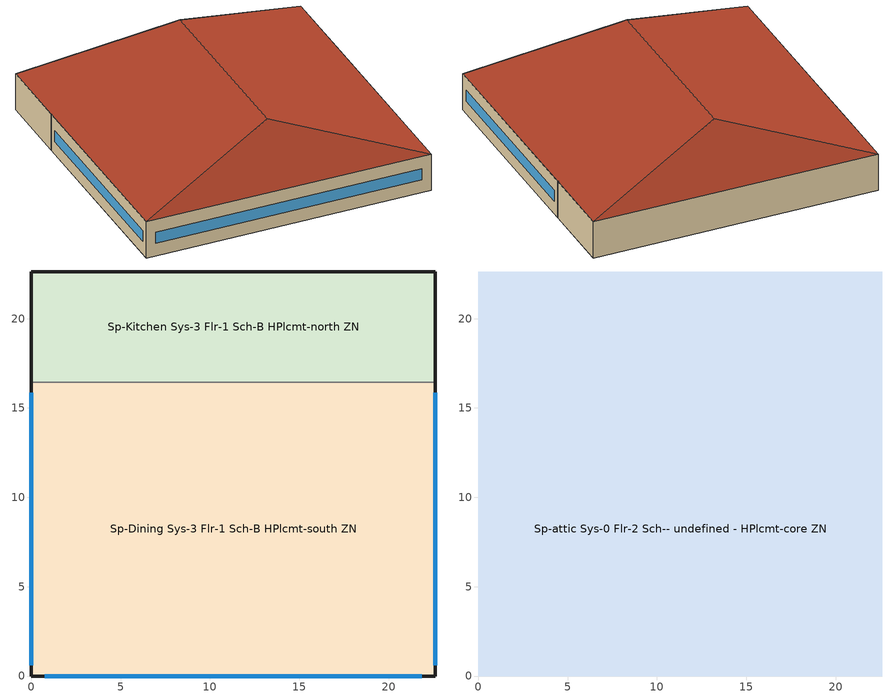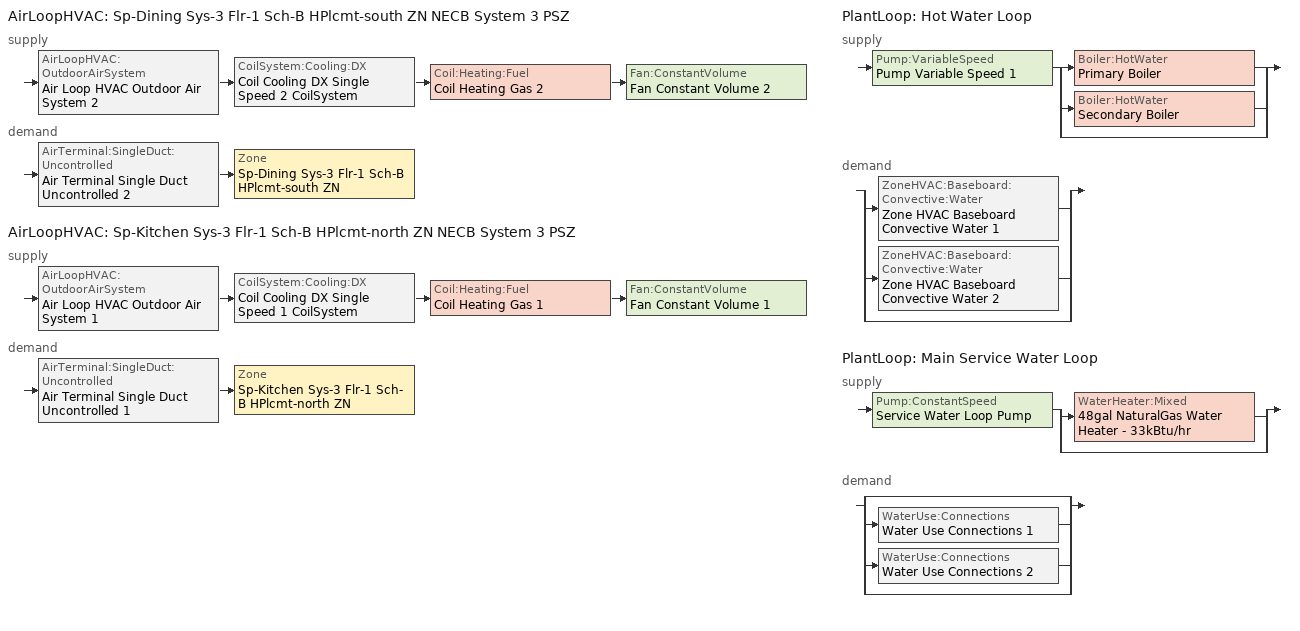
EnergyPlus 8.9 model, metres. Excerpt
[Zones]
Sp-Dining Sys-3 Flr-1 Sch-B HPlcmt-south ZN
 floor ground (BTAP-Grnd-Floor-Mass:U-0.757): 22.61,16.44 22.61,0 0,0 0,16.44 z0
 wall outside (BTAP-Ext-Wall-Mass:U-0.315): 0,16.44 0,0 22.61,0 22.61,16.44 z0:3.05
 wall to Sp-Kitchen Sys-3 Flr-1 Sch-B HPlcmt-north ZN (BTAP-Int-Wall): 22.61,16.44 0,16.44 z0:3.05
 window (BTAP-Ext-FixedWindow:U=0.240 SHGC=0.600): 22.61,0.6 22.61,15.84 / 0.75,0 21.86,0 / 0,15.84 0,0.6 z1.07:1.98
Sp-Kitchen Sys-3 Flr-1 Sch-B HPlcmt-north ZN
 floor ground (BTAP-Grnd-Floor-Mass:U-0.757): 22.61,22.61 22.61,16.44 0,16.44 0,22.61 z0
 wall outside (BTAP-Ext-Wall-Mass:U-0.315): 22.61,16.44 22.61,22.61 0,22.61 0,16.44 z0:3.05
Sp-attic Sys-0 Flr-2 Sch-- undefined - HPlcmt-core ZN
 floor to Sp-Dining Sys-3 Flr-1 Sch-B HPlcmt-south ZN (BTAP-Int-Floor): 22.61,16.44 22.61,0 0,0 0,16.44 z3.05
 floor to Sp-Kitchen Sys-3 Flr-1 Sch-B HPlcmt-north ZN (BTAP-Int-Floor): 22.61,22.61 22.61,16.44 0,16.44 0,22.61 z3.05
 roof outside (BTAP-Ext-Roof-Metal:U-0.227): 11.3,3.77,6.82 22.61,0,3.05 22.61,22.61,3.05 11.3,18.84,6.82; 11.3,18.84,6.82 22.61,22.61,3.05 0,22.61,3.05; 11.3,3.77,6.82 0,0,3.05 22.61,0,3.05; 11.3,18.84,6.82 0,22.61,3.05 0,0,3.05 11.3,3.77,6.82
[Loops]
AirLoopHVAC 'Sp-Dining Sys-3 Flr-1 Sch-B HPlcmt-south ZN NECB System 3 PSZ'
 supply: AirLoopHVAC:OutdoorAirSystem 'Air Loop HVAC Outdoor Air System 2' > CoilSystem:Cooling:DX 'Coil Cooling DX Single Speed 2 CoilSystem' > Coil:Heating:Fuel 'Coil Heating Gas 2' > Fan:ConstantVolume 'Fan Constant Volume 2'
 demand: AirTerminal:SingleDuct:Uncontrolled 'Air Terminal Single Duct Uncontrolled 2' > Zone 'Sp-Dining Sys-3 Flr-1 Sch-B HPlcmt-south ZN'
AirLoopHVAC 'Sp-Kitchen Sys-3 Flr-1 Sch-B HPlcmt-north ZN NECB System 3 PSZ'
 supply: AirLoopHVAC:OutdoorAirSystem 'Air Loop HVAC Outdoor Air System 1' > CoilSystem:Cooling:DX 'Coil Cooling DX Single Speed 1 CoilSystem' > Coil:Heating:Fuel 'Coil Heating Gas 1' > Fan:ConstantVolume 'Fan Constant Volume 1'
 demand: AirTerminal:SingleDuct:Uncontrolled 'Air Terminal Single Duct Uncontrolled 1' > Zone 'Sp-Kitchen Sys-3 Flr-1 Sch-B HPlcmt-north ZN'
PlantLoop 'Hot Water Loop'
 supply: Pump:VariableSpeed 'Pump Variable Speed 1' > split
  | Boiler:HotWater 'Primary Boiler'
  | Boiler:HotWater 'Secondary Boiler'
  | bypass
 demand: split
  | ZoneHVAC:Baseboard:Convective:Water 'Zone HVAC Baseboard Convective Water 1'
  | ZoneHVAC:Baseboard:Convective:Water 'Zone HVAC Baseboard Convective Water 2'
  | bypass
PlantLoop 'Main Service Water Loop'
 supply: Pump:ConstantSpeed 'Service Water Loop Pump' > split
  | WaterHeater:Mixed '48gal NaturalGas Water Heater - 33kBtu/hr'
  | bypass
 demand: split
  | bypass
  | WaterUse:Connections 'Water Use Connections 1'
  | WaterUse:Connections 'Water Use Connections 2'
  | bypass
[Building]
FullServiceRestaurant-CAN_BC_Vancouver.Intl.AP.718920_CWEC2016.epw created: 2018-09-18 16:54:03 +0000: North Axis {deg}=0; Terrain=City; Loads Convergence Tolerance Value=0.04; Temperature Convergence Tolerance Value {deltaC}=0.2; Solar Distribution=FullInteriorAndExterior; Maximum Number of Warmup Days=25; Minimum Number of Warmup Days=6
[Site:Location]
Vancouver Intl AP_BC_CAN: Latitude {deg}=49.195; Longitude {deg}=-123.184; Time Zone {hr}=-8; Elevation {m}=4.3
[Site:GroundTemperature:BuildingSurface]
19.527, 19.502, 19.536, 19.598, 20.002, 21.64, 22.225, 22.375, 21.449, 20.121, 19.802, 19.633
[Site:WaterMainsTemperature]
Calculation Method=Correlation; Annual Average Outdoor Air Temperature {C}=10.4083; Maximum Difference In Monthly Average Outdoor Air Temperatures {deltaC}=14.1
[SizingPeriod:DesignDay] Day of Month=21; Dry-Bulb Temperature Range Modifier Type=DefaultMultipliers; Humidity Condition Type=Wetbulb; Barometric Pressure {Pa}=101273; Rain Indicator=No; Snow Indicator=No; Daylight Saving Time Indicator=No
Name | Month | Day Type | Maximum Dry-Bulb Temperature {C} | Daily Dry-Bulb Temperature Range {deltaC} | Wetbulb or DewPoint at Maximum Dry-Bulb {C} | Wind Speed {m/s} | Wind Direction {deg} | Solar Model Indicator | ASHRAE Clear Sky Optical Depth for Beam Irradiance (taub) | ASHRAE Clear Sky Optical Depth for Diffuse Irradiance (taud) | Sky Clearness
Vancouver Intl AP Ann Clg .4% Condns DB=>MWB | 7 | SummerDesignDay | 25.1 | 7.6 | 18.5 | 3.7 | 300 | ASHRAETau | 0.359 | 2.485
Vancouver Intl AP Ann Htg 99.6% Condns DB | 12 | WinterDesignDay | -6.1 | 0 | -6.1 | 3 | 100 | ASHRAEClearSky |  |  | 0
[Material] Thermal Absorptance=0.9
Name | Roughness | Thickness {m} | Conductivity {W/m-K} | Density {kg/m3} | Specific Heat {J/kg-K} | Solar Absorptance | Visible Absorptance
1/2IN Gypsum 1 | Smooth | 0.0127 | 0.16 | 784.9 | 830 | 0.4 | 0.4
100mm Normalweight concrete floor 1 | MediumSmooth | 0.1016 | 2.31 | 2322 | 832 | 0.7 | 0.7
1IN Stucco 1 | Smooth | 0.0253 | 0.6918 | 1858 | 837 | 0.7 | 0.92
6 in. Normalweight Concrete Floor 1 | MediumRough | 0.1524 | 2.31 | 2322 | 832 | 0.7 | 0.7
8IN CONCRETE HW RefBldg 1 | Rough | 0.2032 | 1.311 | 2240 | 836.8 | 0.7 | 0.7
G01 13mm gypsum board 1 | Smooth | 0.0127 | 0.16 | 800 | 1090 | 0.7 | 0.5
Metal Roof Surface 1 | Smooth | 0.0008 | 45.28 | 7824 | 500 | 0.7 | 0.7
[Material:NoMass] Roughness=Smooth; Thermal Absorptance=0.9; Solar Absorptance=0.7
Name | Thermal Resistance {m2-K/W} | Visible Absorptance
Typical Carpet Pad | 0.21648 | 0.8
Typical Carpet Pad 2 | 1.25503 | 0.8
Typical Insulation 2 | 2.90366 | 0.7
Typical Insulation 3 | 4.40527 | 0.7
[WindowMaterial:SimpleGlazingSystem]
SimpleGlazing:U=0.240 SHGC=0.600: U-Factor {W/m2-K}=2.4; Solar Heat Gain Coefficient=0.6; Visible Transmittance=0.21
[Construction]
BTAP-Ext-FixedWindow:U=0.240 SHGC=0.600: SimpleGlazing:U=0.240 SHGC=0.600
BTAP-Ext-Roof-Metal:U-0.227: Metal Roof Surface 1, Typical Insulation 3
BTAP-Ext-Wall-Mass:U-0.315: 1IN Stucco 1, 8IN CONCRETE HW RefBldg 1, Typical Insulation 2, 1/2IN Gypsum 1
BTAP-Grnd-Floor-Mass:U-0.757: 6 in. Normalweight Concrete Floor 1, Typical Carpet Pad 2
BTAP-Int-Floor: 100mm Normalweight concrete floor 1, Typical Carpet Pad
BTAP-Int-Wall: G01 13mm gypsum board 1, G01 13mm gypsum board 1
[Zone]
Name | Part of Total Floor Area
Sp-attic Sys-0 Flr-2 Sch-- undefined - HPlcmt-core ZN | No
Sp-Dining Sys-3 Flr-1 Sch-B HPlcmt-south ZN; Sp-Kitchen Sys-3 Flr-1 Sch-B HPlcmt-north ZN | Yes
[ZoneInfiltration:DesignFlowRate] Schedule=Always On Discrete; Design Flow Rate Calculation Method=Flow/ExteriorArea; Flow per Exterior Surface Area {m3/s-m2}=0.00025; Constant Term Coefficient=0; Temperature Term Coefficient=0; Velocity Term Coefficient=0.224; Velocity Squared Term Coefficient=0
Name | Zone or ZoneList
attic Infiltration | Sp-attic Sys-0 Flr-2 Sch-- undefined - HPlcmt-core ZN
Dining Infiltration | Sp-Dining Sys-3 Flr-1 Sch-B HPlcmt-south ZN
Kitchen Infiltration | Sp-Kitchen Sys-3 Flr-1 Sch-B HPlcmt-north ZN
[ZoneControl:Thermostat] Control Object Type 1=ThermostatSetpoint:DualSetpoint
Name | Zone or ZoneList | Control Type Schedule | Control Name 1
Sp-Dining Sys-3 Flr-1 Sch-B HPlcmt-south ZN Thermostat | Sp-Dining Sys-3 Flr-1 Sch-B HPlcmt-south ZN | Sp-Dining Sys-3 Flr-1 Sch-B HPlcmt-south ZN Thermostat Schedule | Space Function Dining area - family dining Thermostat 2
Sp-Kitchen Sys-3 Flr-1 Sch-B HPlcmt-north ZN Thermostat | Sp-Kitchen Sys-3 Flr-1 Sch-B HPlcmt-north ZN | Sp-Kitchen Sys-3 Flr-1 Sch-B HPlcmt-north ZN Thermostat Schedule | Space Function Food preparation area Thermostat 2
[ThermostatSetpoint:DualSetpoint] Heating Setpoint Temperature Schedule=NECB-B-Thermostat Setpoint-Heating; Cooling Setpoint Temperature Schedule=NECB-B-Thermostat Setpoint-Cooling
Space Function Dining area - family dining Thermostat 2; Space Function Food preparation area Thermostat 2
[AirTerminal:SingleDuct:Uncontrolled] Availability Schedule=Always On Discrete; Maximum Air Flow Rate {m3/s}=AutoSize
Air Terminal Single Duct Uncontrolled 2; Air Terminal Single Duct Uncontrolled 1
[ZoneHVAC:Baseboard:Convective:Water] Availability Schedule=Always On Discrete; Heating Design Capacity Method=HeatingDesignCapacity; Heating Design Capacity {W}=Autosize; Heating Design Capacity Per Floor Area {W/m2}=0; Fraction of Autosized Heating Design Capacity=0.8; U-Factor Times Area Value {W/K}=Autosize; Maximum Water Flow Rate {m3/s}=Autosize; Convergence Tolerance=0.001
Zone HVAC Baseboard Convective Water 2; Zone HVAC Baseboard Convective Water 1
[Zone equipment]
Sp-Dining Sys-3 Flr-1 Sch-B HPlcmt-south ZN: Air Terminal Single Duct Uncontrolled 2, Zone HVAC Baseboard Convective Water 2
Sp-Kitchen Sys-3 Flr-1 Sch-B HPlcmt-north ZN: Air Terminal Single Duct Uncontrolled 1, Zone HVAC Baseboard Convective Water 1
[Sizing:Zone] Zone Cooling Design Supply Air Temperature Input Method=SupplyAirTemperature; Zone Cooling Design Supply Air Temperature {C}=13; Zone Cooling Design Supply Air Temperature Difference {deltaC}=11.11; Zone Heating Design Supply Air Temperature Input Method=SupplyAirTemperature; Zone Heating Design Supply Air Temperature {C}=43; Zone Heating Design Supply Air Temperature Difference {deltaC}=11.11; Zone Cooling Design Supply Air Humidity Ratio {kgWater/kgDryAir}=0.0085; Zone Heating Design Supply Air Humidity Ratio {kgWater/kgDryAir}=0.008; Zone Heating Sizing Factor=1.3; Zone Cooling Sizing Factor=1.1; Cooling Design Air Flow Method=DesignDay; Cooling Design Air Flow Rate {m3/s}=0; Cooling Minimum Air Flow per Zone Floor Area {m3/s-m2}=0.000762; Cooling Minimum Air Flow {m3/s}=0; Cooling Minimum Air Flow Fraction=0; Heating Design Air Flow Method=DesignDay; Heating Design Air Flow Rate {m3/s}=0; Heating Maximum Air Flow per Zone Floor Area {m3/s-m2}=0.002032; Heating Maximum Air Flow {m3/s}=0.141576; Heating Maximum Air Flow Fraction=0.3; Account for Dedicated Outdoor Air System=No
Name | Design Specification Outdoor Air Object | Design Specification Zone Air Distribution Object
Sp-Dining Sys-3 Flr-1 Sch-B HPlcmt-south ZN | Space Function Dining area - family dining Ventilation | Sp-Dining Sys-3 Flr-1 Sch-B HPlcmt-south ZN Design Spec Zone Air Dist
Sp-Kitchen Sys-3 Flr-1 Sch-B HPlcmt-north ZN | Space Function Food preparation area Ventilation | Sp-Kitchen Sys-3 Flr-1 Sch-B HPlcmt-north ZN Design Spec Zone Air Dist
[DesignSpecification:ZoneAirDistribution] Zone Air Distribution Effectiveness in Cooling Mode=1; Zone Air Distribution Effectiveness in Heating Mode=1
Sp-Dining Sys-3 Flr-1 Sch-B HPlcmt-south ZN Design Spec Zone Air Dist; Sp-Kitchen Sys-3 Flr-1 Sch-B HPlcmt-north ZN Design Spec Zone Air Dist
[Controller:MechanicalVentilation] Availability Schedule=Always On Discrete; Demand Controlled Ventilation=No; System Outdoor Air Method=ZoneSum
Name | Zone Name 1 | Design Specification Outdoor Air Object Name 1 | Design Specification Zone Air Distribution Object Name 1
Controller Mechanical Ventilation 2 | Sp-Dining Sys-3 Flr-1 Sch-B HPlcmt-south ZN | Space Function Dining area - family dining Ventilation | Sp-Dining Sys-3 Flr-1 Sch-B HPlcmt-south ZN Design Spec Zone Air Dist
Controller Mechanical Ventilation 1 | Sp-Kitchen Sys-3 Flr-1 Sch-B HPlcmt-north ZN | Space Function Food preparation area Ventilation | Sp-Kitchen Sys-3 Flr-1 Sch-B HPlcmt-north ZN Design Spec Zone Air Dist
[DesignSpecification:OutdoorAir] Outdoor Air Method=Sum; Outdoor Air Flow per Person {m3/s-person}=0; Outdoor Air Flow per Zone {m3/s}=0; Outdoor Air Flow Air Changes per Hour {1/hr}=0
Name | Outdoor Air Flow per Zone Floor Area {m3/s-m2}
Space Function Dining area - family dining Ventilation | 0.0035814
Space Function Food preparation area Ventilation | 0.0013716
[AirLoopHVAC] Design Supply Air Flow Rate {m3/s}=AutoSize
Sp-Dining Sys-3 Flr-1 Sch-B HPlcmt-south ZN NECB System 3 PSZ; Sp-Kitchen Sys-3 Flr-1 Sch-B HPlcmt-north ZN NECB System 3 PSZ
[Sizing:System] Type of Load to Size On=Sensible; Design Outdoor Air Flow Rate {m3/s}=Autosize; Central Heating Maximum System Air Flow Ratio=1; Preheat Design Temperature {C}=7; Preheat Design Humidity Ratio {kgWater/kgDryAir}=0.008; Precool Design Temperature {C}=13; Precool Design Humidity Ratio {kgWater/kgDryAir}=0.008; Central Cooling Design Supply Air Temperature {C}=13; Central Heating Design Supply Air Temperature {C}=43; Type of Zone Sum to Use=NonCoincident; 100% Outdoor Air in Cooling=No; 100% Outdoor Air in Heating=No; Central Cooling Design Supply Air Humidity Ratio {kgWater/kgDryAir}=0.0085; Central Heating Design Supply Air Humidity Ratio {kgWater/kgDryAir}=0.008; Cooling Supply Air Flow Rate Method=DesignDay; Cooling Supply Air Flow Rate {m3/s}=0; Cooling Supply Air Flow Rate Per Floor Area {m3/s-m2}=0.00996765; Cooling Fraction of Autosized Cooling Supply Air Flow Rate=1; Cooling Supply Air Flow Rate Per Unit Cooling Capacity {m3/s-W}=3.94755e-05; Heating Supply Air Flow Rate Method=DesignDay; Heating Supply Air Flow Rate {m3/s}=0; Heating Supply Air Flow Rate Per Floor Area {m3/s-m2}=0.00996765; Heating Fraction of Autosized Heating Supply Air Flow Rate=1; Heating Fraction of Autosized Cooling Supply Air Flow Rate=1; Heating Supply Air Flow Rate Per Unit Heating Capacity {m3/s-W}=3.15882e-05; System Outdoor Air Method=ZoneSum; Zone Maximum Outdoor Air Fraction=1; Cooling Design Capacity Method=CoolingDesignCapacity; Cooling Design Capacity {W}=Autosize; Cooling Design Capacity Per Floor Area {W/m2}=234.7; Fraction of Autosized Cooling Design Capacity=1; Heating Design Capacity Method=HeatingDesignCapacity; Heating Design Capacity {W}=Autosize; Heating Design Capacity Per Floor Area {W/m2}=157; Fraction of Autosized Heating Design Capacity=1; Central Cooling Capacity Control Method=OnOff
Sp-Dining Sys-3 Flr-1 Sch-B HPlcmt-south ZN NECB System 3 PSZ; Sp-Kitchen Sys-3 Flr-1 Sch-B HPlcmt-north ZN NECB System 3 PSZ
[AvailabilityManager:Scheduled] Schedule=Always On Discrete
Sp-Dining Sys-3 Flr-1 Sch-B HPlcmt-south ZN NECB System 3 PSZ Availability Manager; Air Loop HVAC Outdoor Air System 2 Availability Manager; Sp-Kitchen Sys-3 Flr-1 Sch-B HPlcmt-north ZN NECB System 3 PSZ Availability Manager; Air Loop HVAC Outdoor Air System 1 Availability Manager
[Controller:OutdoorAir] Minimum Outdoor Air Flow Rate {m3/s}=Autosize; Maximum Outdoor Air Flow Rate {m3/s}=Autosize; Economizer Control Type=NoEconomizer; Economizer Control Action Type=ModulateFlow; Economizer Maximum Limit Dry-Bulb Temperature {C}=28; Economizer Maximum Limit Enthalpy {J/kg}=64000; Economizer Minimum Limit Dry-Bulb Temperature {C}=-100; Lockout Type=NoLockout; Minimum Limit Type=FixedMinimum; High Humidity Control=No; Control High Indoor Humidity Based on Outdoor Humidity Ratio=Yes; Heat Recovery Bypass Control Type=BypassWhenWithinEconomizerLimits
Name | Mechanical Ventilation Controller
Controller Outdoor Air 2 | Controller Mechanical Ventilation 2
Controller Outdoor Air 1 | Controller Mechanical Ventilation 1
[SetpointManager:MixedAir] Control Variable=Temperature
Node 38 OS Default SPM; Node 37 OS Default SPM; Node 36 OS Default SPM; Node 26 OS Default SPM; Node 25 OS Default SPM; Node 24 OS Default SPM
[CoilSystem:Cooling:DX] Availability Schedule=Always On Discrete
Name | Cooling Coil
Coil Cooling DX Single Speed 2 CoilSystem | Coil Cooling DX Single Speed 2
Coil Cooling DX Single Speed 1 CoilSystem | Coil Cooling DX Single Speed 1
[Coil:Cooling:DX:SingleSpeed] Availability Schedule=Always On Discrete; Gross Rated Total Cooling Capacity {W}=Autosize; Gross Rated Sensible Heat Ratio=Autosize; Gross Rated Cooling COP {W/W}=3; Rated Air Flow Rate {m3/s}=Autosize; Rated Evaporator Fan Power Per Volume Flow Rate {W/(m3/s)}=773.3; Condenser Type=AirCooled; Evaporative Condenser Effectiveness=0; Evaporative Condenser Air Flow Rate {m3/s}=Autosize; Evaporative Condenser Pump Rated Power Consumption {W}=Autosize; Crankcase Heater Capacity {W}=0; Maximum Outdoor Dry-Bulb Temperature for Crankcase Heater Operation {C}=0; Basin Heater Capacity {W/K}=0; Basin Heater Setpoint Temperature {C}=10
Name | Total Cooling Capacity Function of Temperature Curve | Total Cooling Capacity Function of Flow Fraction Curve | Energy Input Ratio Function of Temperature Curve | Energy Input Ratio Function of Flow Fraction Curve | Part Load Fraction Correlation Curve
Coil Cooling DX Single Speed 2 | Curve Biquadratic 3 | Curve Quadratic 4 | Curve Biquadratic 4 | Curve Quadratic 5 | Curve Quadratic 6
Coil Cooling DX Single Speed 1 | Curve Biquadratic 1 | Curve Quadratic 1 | Curve Biquadratic 2 | Curve Quadratic 2 | Curve Quadratic 3
[Coil:Heating:Fuel] Availability Schedule=Always On Discrete; Fuel Type=NaturalGas; Burner Efficiency=0.8; Nominal Capacity {W}=AutoSize; Parasitic Electric Load {W}=0; Parasitic Fuel Load {W}=0
Coil Heating Gas 2; Coil Heating Gas 1
[Fan:ConstantVolume] Availability Schedule=Always On Discrete; Fan Total Efficiency=0.7; Pressure Rise {Pa}=250; Maximum Flow Rate {m3/s}=AutoSize; Motor Efficiency=0.9; Motor In Airstream Fraction=1
Fan Constant Volume 2; Fan Constant Volume 1
[SetpointManager:SingleZone:Reheat] Control Variable=Temperature; Minimum Supply Air Temperature {C}=13; Maximum Supply Air Temperature {C}=43
Name | Control Zone
Setpoint Manager Single Zone Reheat 2 | Sp-Dining Sys-3 Flr-1 Sch-B HPlcmt-south ZN
Setpoint Manager Single Zone Reheat 1 | Sp-Kitchen Sys-3 Flr-1 Sch-B HPlcmt-north ZN
[PlantLoop] Fluid Type=Water; Maximum Loop Flow Rate {m3/s}=Autosize; Minimum Loop Flow Rate {m3/s}=0; Plant Loop Volume {m3}=Autocalculate; Load Distribution Scheme=Optimal; Plant Loop Demand Calculation Scheme=SingleSetpoint
Name | Plant Equipment Operation Scheme | Maximum Loop Temperature {C} | Minimum Loop Temperature {C}
Hot Water Loop | Hot Water Loop Operation Schemes | 100 | 0
Main Service Water Loop | Main Service Water Loop Operation Schemes | 60 | 10
[Sizing:Plant] Loop Type=Heating; Sizing Option=NonCoincident; Zone Timesteps in Averaging Window=1; Coincident Sizing Factor Mode=None
Name | Design Loop Exit Temperature {C} | Loop Design Temperature Difference {deltaC}
Hot Water Loop | 82 | 16
Main Service Water Loop | 60 | 5
[Pump:VariableSpeed]
Pump Variable Speed 1: Design Maximum Flow Rate {m3/s}=Autosize; Design Pump Head {Pa}=179352; Design Power Consumption {W}=Autosize; Motor Efficiency=0.9; Fraction of Motor Inefficiencies to Fluid Stream=0; Coefficient 1 of the Part Load Performance Curve=0; Coefficient 2 of the Part Load Performance Curve=1; Coefficient 3 of the Part Load Performance Curve=0; Coefficient 4 of the Part Load Performance Curve=0; Design Minimum Flow Rate {m3/s}=0; Pump Control Type=Intermittent; Skin Loss Radiative Fraction=0.5; Design Power Sizing Method=PowerPerFlowPerPressure; Design Electric Power per Unit Flow Rate {W/(m3/s)}=348701.1; Design Shaft Power per Unit Flow Rate per Unit Head=1.28205; Design Minimum Flow Rate Fraction=0
[Boiler:HotWater] Fuel Type=NaturalGas; Nominal Capacity {W}=Autosize; Nominal Thermal Efficiency=0.8; Design Water Outlet Temperature {C}=82; Design Water Flow Rate {m3/s}=Autosize; Minimum Part Load Ratio=0; Maximum Part Load Ratio=1; Optimum Part Load Ratio=1; Water Outlet Upper Temperature Limit {C}=99; Boiler Flow Mode=ConstantFlow; Parasitic Electric Load {W}=0; Sizing Factor=1
Primary Boiler; Secondary Boiler
[SetpointManager:OutdoorAirReset]
Setpoint Manager Outdoor Air Reset 1: Control Variable=Temperature; Setpoint at Outdoor Low Temperature {C}=82; Outdoor Low Temperature {C}=-16; Setpoint at Outdoor High Temperature {C}=60; Outdoor High Temperature {C}=0
[PlantEquipmentOperationSchemes] Control Scheme Object Type 1=PlantEquipmentOperation:HeatingLoad; Control Scheme Schedule Name 1=Always On Discrete
Name | Control Scheme Name 1
Hot Water Loop Operation Schemes | Hot Water Loop Heating Operation Scheme
Main Service Water Loop Operation Schemes | Main Service Water Loop Heating Operation Scheme
[PlantEquipmentOperation:HeatingLoad] Load Range Lower Limit 1 {W}=0; Load Range Upper Limit 1 {W}=1000000000
Name | Range Equipment List Name 1
Hot Water Loop Heating Operation Scheme | Hot Water Loop Heating Equipment List
Main Service Water Loop Heating Operation Scheme | Main Service Water Loop Heating Equipment List
[PlantEquipmentList]
Hot Water Loop Heating Equipment List: Boiler:HotWater, Primary Boiler, Boiler:HotWater, Secondary Boiler
Main Service Water Loop Heating Equipment List: WaterHeater:Mixed, 48gal NaturalGas Water Heater - 33kBtu/hr
[Pump:ConstantSpeed]
Service Water Loop Pump: Design Flow Rate {m3/s}=Autosize; Design Pump Head {Pa}=226.454; Design Power Consumption {W}=Autosize; Motor Efficiency=0.9; Fraction of Motor Inefficiencies to Fluid Stream=0; Pump Control Type=Intermittent; Design Power Sizing Method=PowerPerFlowPerPressure; Design Electric Power per Unit Flow Rate {W/(m3/s)}=348701.1; Design Shaft Power per Unit Flow Rate per Unit Head=1.28205
[WaterHeater:Mixed]
48gal NaturalGas Water Heater - 33kBtu/hr: Tank Volume {m3}=0.18232; Setpoint Temperature Schedule=Service Water Loop Temp - 140F; Deadband Temperature Difference {deltaC}=2; Maximum Temperature Limit {C}=82.2222; Heater Control Type=Cycle; Heater Maximum Capacity {W}=9526.21; Heater Ignition Minimum Flow Rate {m3/s}=0; Heater Ignition Delay {s}=0; Heater Fuel Type=NaturalGas; Heater Thermal Efficiency=0.8; Off Cycle Parasitic Fuel Consumption Rate {W}=20; Off Cycle Parasitic Fuel Type=NaturalGas; Off Cycle Parasitic Heat Fraction to Tank=0.8; On Cycle Parasitic Fuel Consumption Rate {W}=0; On Cycle Parasitic Fuel Type=NaturalGas; On Cycle Parasitic Heat Fraction to Tank=0; Ambient Temperature Indicator=Schedule; Ambient Temperature Schedule=Water Heater Ambient Temp Schedule - 70F; Off Cycle Loss Coefficient to Ambient Temperature {W/K}=6; Off Cycle Loss Fraction to Zone=1; On Cycle Loss Coefficient to Ambient Temperature {W/K}=6; On Cycle Loss Fraction to Zone=1; Use Side Effectiveness=1; Source Side Effectiveness=1; Use Side Design Flow Rate {m3/s}=Autosize; Source Side Design Flow Rate {m3/s}=Autosize; Indirect Water Heating Recovery Time {hr}=1.5; Source Side Flow Control Mode=IndirectHeatPrimarySetpoint
[SetpointManager:Scheduled]
Service hot water setpoint manager: Control Variable=Temperature; Schedule=Service Water Loop Temp - 140F
[WaterUse:Connections]
Name | Water Use Equipment Name 1
Water Use Connections 1 | Dining Service Water Use 0.38gal/min
Water Use Connections 2 | Kitchen Service Water Use 0.07gal/min
[WaterUse:Equipment] Flow Rate Fraction Schedule=NECB-B-Service Water Heating
Name | Peak Flow Rate {m3/s} | Target Temperature Schedule | Zone | Sensible Fraction Schedule | Latent Fraction Schedule
Dining Service Water Use 0.38gal/min | 2.36933e-05 | Schedule Ruleset 5 | Sp-Dining Sys-3 Flr-1 Sch-B HPlcmt-south ZN | Schedule Ruleset 3 | Schedule Ruleset 4
Kitchen Service Water Use 0.07gal/min | 4.44248e-06 | Schedule Ruleset 8 | Sp-Kitchen Sys-3 Flr-1 Sch-B HPlcmt-north ZN | Schedule Ruleset 6 | Schedule Ruleset 7
[Schedule:Compact]
Sp-Dining Sys-3 Flr-1 Sch-B HPlcmt-south ZN Thermostat Schedule; Sp-Kitchen Sys-3 Flr-1 Sch-B HPlcmt-north ZN Thermostat Schedule: Through: 12/31, For: AllDays, Until: 24:00, 4
[Schedule:Day:Interval]
NECB-B-Thermostat Setpoint-Heating Sun|Hol Day: No, 01:00, 18, 02:00, 22, 09:00, 18, 10:00, 20, 23:00, 22, 24:00, 18
NECB-B-Thermostat Setpoint-Heating Default|Wkdy Day; NECB-B-Thermostat Setpoint-Heating Sat Day; NECB-B-Thermostat Setpoint-Heating Default: No, 02:00, 22, 08:00, 18, 09:00, 20, 24:00, 22
NECB-B-Thermostat Setpoint-Cooling Sun|Hol Day: No, 09:00, 35, 23:00, 24, 24:00, 35
NECB-B-Thermostat Setpoint-Cooling Default|Wkdy Day; NECB-B-Thermostat Setpoint-Cooling Sat Day; NECB-B-Thermostat Setpoint-Cooling Default: No, 01:00, 24, 08:00, 35, 24:00, 24
NECB-B-Service Water Heating Default; NECB-B-Service Water Heating Default|Wkdy Day: No, 01:00, 0.6, 02:00, 0.5, 09:00, 0.05, 11:00, 0.7, 12:00, 0.4, 13:00, 0.5, 15:00, 0.6, 16:00, 0.4, 18:00, 0.3, 19:00, 0.4, 20:00, 0.5, 22:00, 0.8, 24:00, 0.9
NECB-B-Service Water Heating Sat Day: No, 01:00, 0.7, 02:00, 0.6, 09:00, 0.05, 11:00, 0.7, 12:00, 0.4, 13:00, 0.5, 15:00, 0.6, 16:00, 0.4, 18:00, 0.3, 19:00, 0.4, 20:00, 0.5, 22:00, 0.8, 24:00, 0.9
NECB-B-Service Water Heating Sun|Hol Day: No, 01:00, 0.5, 02:00, 0.6, 09:00, 0.05, 11:00, 0.7, 12:00, 0.4, 13:00, 0.5, 15:00, 0.6, 16:00, 0.4, 18:00, 0.3, 19:00, 0.4, 20:00, 0.5, 22:00, 0.8, 24:00, 0.5
Schedule Day 10; Schedule Day 7; Service Water Loop Temp - 140F Default: No, 24:00, 60
Schedule Day 5; Schedule Day 8: No, 24:00, 0.2
Schedule Day 6; Schedule Day 9: No, 24:00, 0.05
Water Heater Ambient Temp Schedule - 70F Default: No, 24:00, 21.1111
[Schedule:Week:Daily]
NECB-B-Thermostat Setpoint-Heating Week Rule - Jan1-Dec31: NECB-B-Thermostat Setpoint-Heating Sun|Hol Day, NECB-B-Thermostat Setpoint-Heating Default|Wkdy Day, NECB-B-Thermostat Setpoint-Heating Default|Wkdy Day, NECB-B-Thermostat Setpoint-Heating Default|Wkdy Day, NECB-B-Thermostat Setpoint-Heating Default|Wkdy Day, NECB-B-Thermostat Setpoint-Heating Default|Wkdy Day, NECB-B-Thermostat Setpoint-Heating Sat Day, NECB-B-Thermostat Setpoint-Heating Default, NECB-B-Thermostat Setpoint-Heating Default, NECB-B-Thermostat Setpoint-Heating Default, NECB-B-Thermostat Setpoint-Heating Default, NECB-B-Thermostat Setpoint-Heating Default
NECB-B-Thermostat Setpoint-Cooling Week Rule - Jan1-Dec31: NECB-B-Thermostat Setpoint-Cooling Sun|Hol Day, NECB-B-Thermostat Setpoint-Cooling Default|Wkdy Day, NECB-B-Thermostat Setpoint-Cooling Default|Wkdy Day, NECB-B-Thermostat Setpoint-Cooling Default|Wkdy Day, NECB-B-Thermostat Setpoint-Cooling Default|Wkdy Day, NECB-B-Thermostat Setpoint-Cooling Default|Wkdy Day, NECB-B-Thermostat Setpoint-Cooling Sat Day, NECB-B-Thermostat Setpoint-Cooling Default, NECB-B-Thermostat Setpoint-Cooling Default, NECB-B-Thermostat Setpoint-Cooling Default, NECB-B-Thermostat Setpoint-Cooling Default, NECB-B-Thermostat Setpoint-Cooling Default
NECB-B-Service Water Heating Week Rule - Jan1-Dec31: NECB-B-Service Water Heating Sun|Hol Day, NECB-B-Service Water Heating Default|Wkdy Day, NECB-B-Service Water Heating Default|Wkdy Day, NECB-B-Service Water Heating Default|Wkdy Day, NECB-B-Service Water Heating Default|Wkdy Day, NECB-B-Service Water Heating Default|Wkdy Day, NECB-B-Service Water Heating Sat Day, NECB-B-Service Water Heating Default, NECB-B-Service Water Heating Default, NECB-B-Service Water Heating Default, NECB-B-Service Water Heating Default, NECB-B-Service Water Heating Default
Schedule Ruleset 3 Week Rule - Jan1-Dec31: Schedule Day 5, Schedule Day 5, Schedule Day 5, Schedule Day 5, Schedule Day 5, Schedule Day 5, Schedule Day 5, Schedule Day 5, Schedule Day 5, Schedule Day 5, Schedule Day 5, Schedule Day 5
Schedule Ruleset 4 Week Rule - Jan1-Dec31: Schedule Day 6, Schedule Day 6, Schedule Day 6, Schedule Day 6, Schedule Day 6, Schedule Day 6, Schedule Day 6, Schedule Day 6, Schedule Day 6, Schedule Day 6, Schedule Day 6, Schedule Day 6
Schedule Ruleset 5 Week Rule - Jan1-Dec31: Schedule Day 7, Schedule Day 7, Schedule Day 7, Schedule Day 7, Schedule Day 7, Schedule Day 7, Schedule Day 7, Schedule Day 7, Schedule Day 7, Schedule Day 7, Schedule Day 7, Schedule Day 7
Schedule Ruleset 6 Week Rule - Jan1-Dec31: Schedule Day 8, Schedule Day 8, Schedule Day 8, Schedule Day 8, Schedule Day 8, Schedule Day 8, Schedule Day 8, Schedule Day 8, Schedule Day 8, Schedule Day 8, Schedule Day 8, Schedule Day 8
Schedule Ruleset 7 Week Rule - Jan1-Dec31: Schedule Day 9, Schedule Day 9, Schedule Day 9, Schedule Day 9, Schedule Day 9, Schedule Day 9, Schedule Day 9, Schedule Day 9, Schedule Day 9, Schedule Day 9, Schedule Day 9, Schedule Day 9
Schedule Ruleset 8 Week Rule - Jan1-Dec31: Schedule Day 10, Schedule Day 10, Schedule Day 10, Schedule Day 10, Schedule Day 10, Schedule Day 10, Schedule Day 10, Schedule Day 10, Schedule Day 10, Schedule Day 10, Schedule Day 10, Schedule Day 10
Service Water Loop Temp - 140F Week Rule - Jan1-Dec31: Service Water Loop Temp - 140F Default, Service Water Loop Temp - 140F Default, Service Water Loop Temp - 140F Default, Service Water Loop Temp - 140F Default, Service Water Loop Temp - 140F Default, Service Water Loop Temp - 140F Default, Service Water Loop Temp - 140F Default, Service Water Loop Temp - 140F Default, Service Water Loop Temp - 140F Default, Service Water Loop Temp - 140F Default, Service Water Loop Temp - 140F Default, Service Water Loop Temp - 140F Default
Water Heater Ambient Temp Schedule - 70F Week Rule - Jan1-Dec31: Water Heater Ambient Temp Schedule - 70F Default, Water Heater Ambient Temp Schedule - 70F Default, Water Heater Ambient Temp Schedule - 70F Default, Water Heater Ambient Temp Schedule - 70F Default, Water Heater Ambient Temp Schedule - 70F Default, Water Heater Ambient Temp Schedule - 70F Default, Water Heater Ambient Temp Schedule - 70F Default, Water Heater Ambient Temp Schedule - 70F Default, Water Heater Ambient Temp Schedule - 70F Default, Water Heater Ambient Temp Schedule - 70F Default, Water Heater Ambient Temp Schedule - 70F Default, Water Heater Ambient Temp Schedule - 70F Default
[Schedule:Year]
NECB-B-Thermostat Setpoint-Heating: NECB-B-Thermostat Setpoint-Heating Week Rule - Jan1-Dec31, 1, 1, 12, 31
NECB-B-Thermostat Setpoint-Cooling: NECB-B-Thermostat Setpoint-Cooling Week Rule - Jan1-Dec31, 1, 1, 12, 31
NECB-B-Service Water Heating: NECB-B-Service Water Heating Week Rule - Jan1-Dec31, 1, 1, 12, 31
Schedule Ruleset 3: Schedule Ruleset 3 Week Rule - Jan1-Dec31, 1, 1, 12, 31
Schedule Ruleset 4: Schedule Ruleset 4 Week Rule - Jan1-Dec31, 1, 1, 12, 31
Schedule Ruleset 5: Schedule Ruleset 5 Week Rule - Jan1-Dec31, 1, 1, 12, 31
Schedule Ruleset 6: Schedule Ruleset 6 Week Rule - Jan1-Dec31, 1, 1, 12, 31
Schedule Ruleset 7: Schedule Ruleset 7 Week Rule - Jan1-Dec31, 1, 1, 12, 31
Schedule Ruleset 8: Schedule Ruleset 8 Week Rule - Jan1-Dec31, 1, 1, 12, 31
Service Water Loop Temp - 140F: Service Water Loop Temp - 140F Week Rule - Jan1-Dec31, 1, 1, 12, 31
Water Heater Ambient Temp Schedule - 70F: Water Heater Ambient Temp Schedule - 70F Week Rule - Jan1-Dec31, 1, 1, 12, 31
[Schedule:Constant]
Always On Discrete: Hourly Value=1
[Curve:Biquadratic] Minimum Value of x {BasedOnField A2}=17; Maximum Value of x {BasedOnField A2}=22; Minimum Value of y {BasedOnField A3}=13; Maximum Value of y {BasedOnField A3}=46
Name | Coefficient1 Constant | Coefficient2 x | Coefficient3 x**2 | Coefficient4 y | Coefficient5 y**2 | Coefficient6 x*y
Curve Biquadratic 3; Curve Biquadratic 1 | 0.942588 | 0.00954335 | 0.00068377 | -0.0110427 | 5.249e-06 | -9.72e-06
Curve Biquadratic 4; Curve Biquadratic 2 | 0.342414 | 0.034885 | -0.0006237 | 0.00497722 | 0.000437951 | -0.000728028
[Curve:Quadratic]
Name | Coefficient1 Constant | Coefficient2 x | Coefficient3 x**2 | Minimum Value of x {BasedOnField A2} | Maximum Value of x {BasedOnField A2}
Curve Quadratic 4; Curve Quadratic 1 | 0.8 | 0.2 | 0 | 0.5 | 1.5
Curve Quadratic 5; Curve Quadratic 2 | 1.1552 | -0.1808 | 0.0256 | 0.5 | 1.5
Curve Quadratic 6; Curve Quadratic 3 | 0.85 | 0.15 | 0 | 0 | 1
